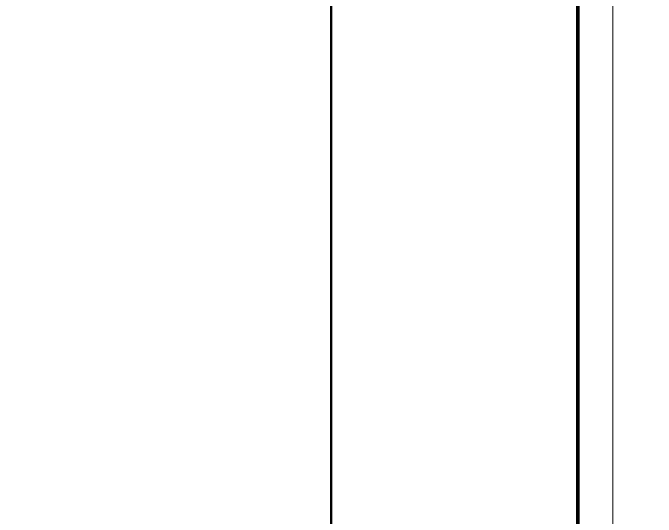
# Model space of a CAD drawing. Extents: x 3443499 to 7125205, y -1700016 to -264854.
# Drawn here: x 3658970 to 3677232, y -863542 to -849224 of the extents above; entities that cross this region are included whole.
import ezdxf

# ---------------------------------------------------------------- set-up
doc = ezdxf.new("R2010")
doc.units = 0
doc.header["$LTSCALE"] = 1000
doc.header["$MEASUREMENT"] = 0
doc.layers.add('!!电气', color=1, linetype='CONTINUOUS')
doc.layers.add('图框', color=147, linetype='CONTINUOUS', lineweight=20)

# ---------------------------------------------------------------- blocks, each defined once
blk = doc.blocks.new('A$C1435328E')
at = {"layer": '图框', "const_width": 70}
blk.add_lwpolyline([(-7000, -700), (-7000, 56700)], dxfattribs=at)

msp = doc.modelspace()

# ---------------------------------------------------------------- linework, layer by layer
at = {"layer": '图框'}
for points in [[(3591906.7, -818670.3), (3676006.7, -818670.3), (3676006.7, -878070.3), (3591906.7, -878070.3)], [(3676006.7, -818670.3), (3760106.7, -818670.3), (3760106.7, -878070.3), (3676006.7, -878070.3)], [(3676006.7, -818670.3), (3760106.7, -818670.3), (3760106.7, -878070.3), (3676006.7, -878070.3)]]:
    msp.add_lwpolyline(points, close=True, dxfattribs=at)
at = {"layer": '图框', "const_width": 100}
msp.add_lwpolyline([(3675006.7, -877070.3), (3675006.7, -819670.3), (3594406.7, -819670.3), (3594406.7, -877070.3)], close=True, dxfattribs=at)

# ---------------------------------------------------------------- block references
at = {"layer": '!!电气'}
msp.add_blockref('A$C1435328E', (3675006.7, -876370.3), dxfattribs=at)

doc.saveas('drawing.dxf')
